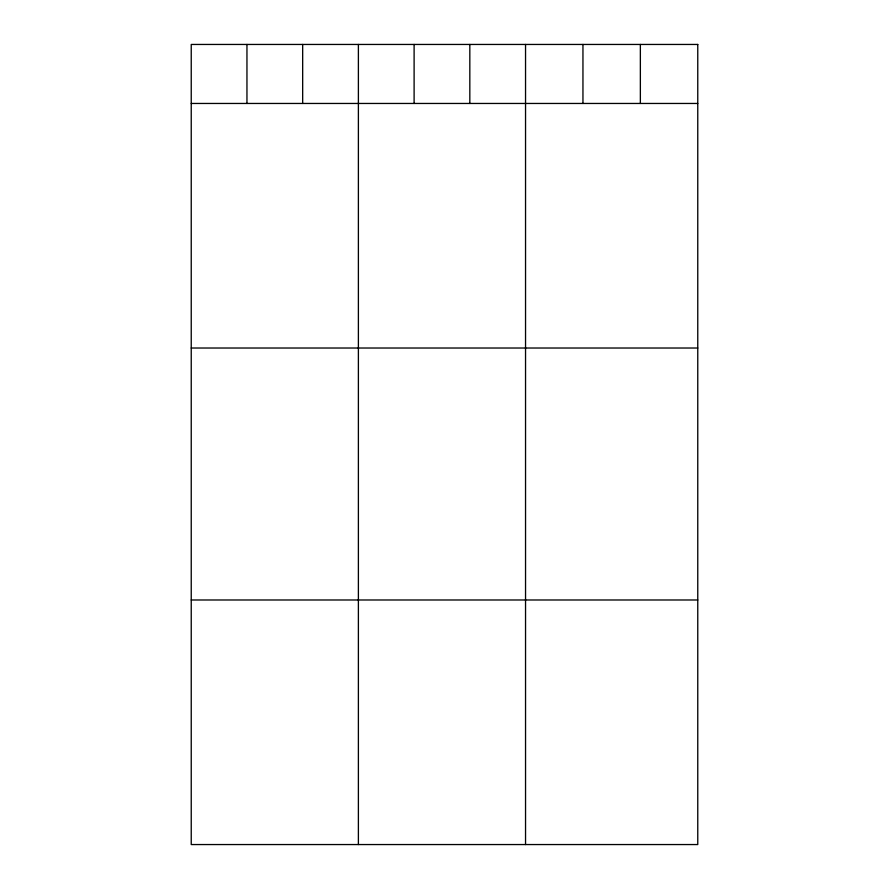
<?xml version="1.0" encoding="UTF-8"?>
<svg xmlns="http://www.w3.org/2000/svg" width="889" height="889" viewBox="0 0 889 889"><rect width="100%" height="100%" fill="white"/><g stroke="black" fill="none" stroke-linecap="round" stroke-linejoin="round"><path stroke-width="1.33" d="M191.235 103.457L697.765 103.457M191.235 348.021L697.765 348.021M191.235 599.986L697.765 599.986M640.358 44.45L640.358 103.457M582.951 44.45L582.951 103.457M525.543 44.45L525.543 844.55M469.825 44.45L469.825 103.457M414.107 44.45L414.107 103.457M358.389 44.45L358.389 844.55M302.671 44.45L302.671 103.457M246.953 44.45L246.953 103.457M697.765 44.45L191.235 44.45L191.235 844.55L697.765 844.55L697.765 44.45"/></g></svg>
